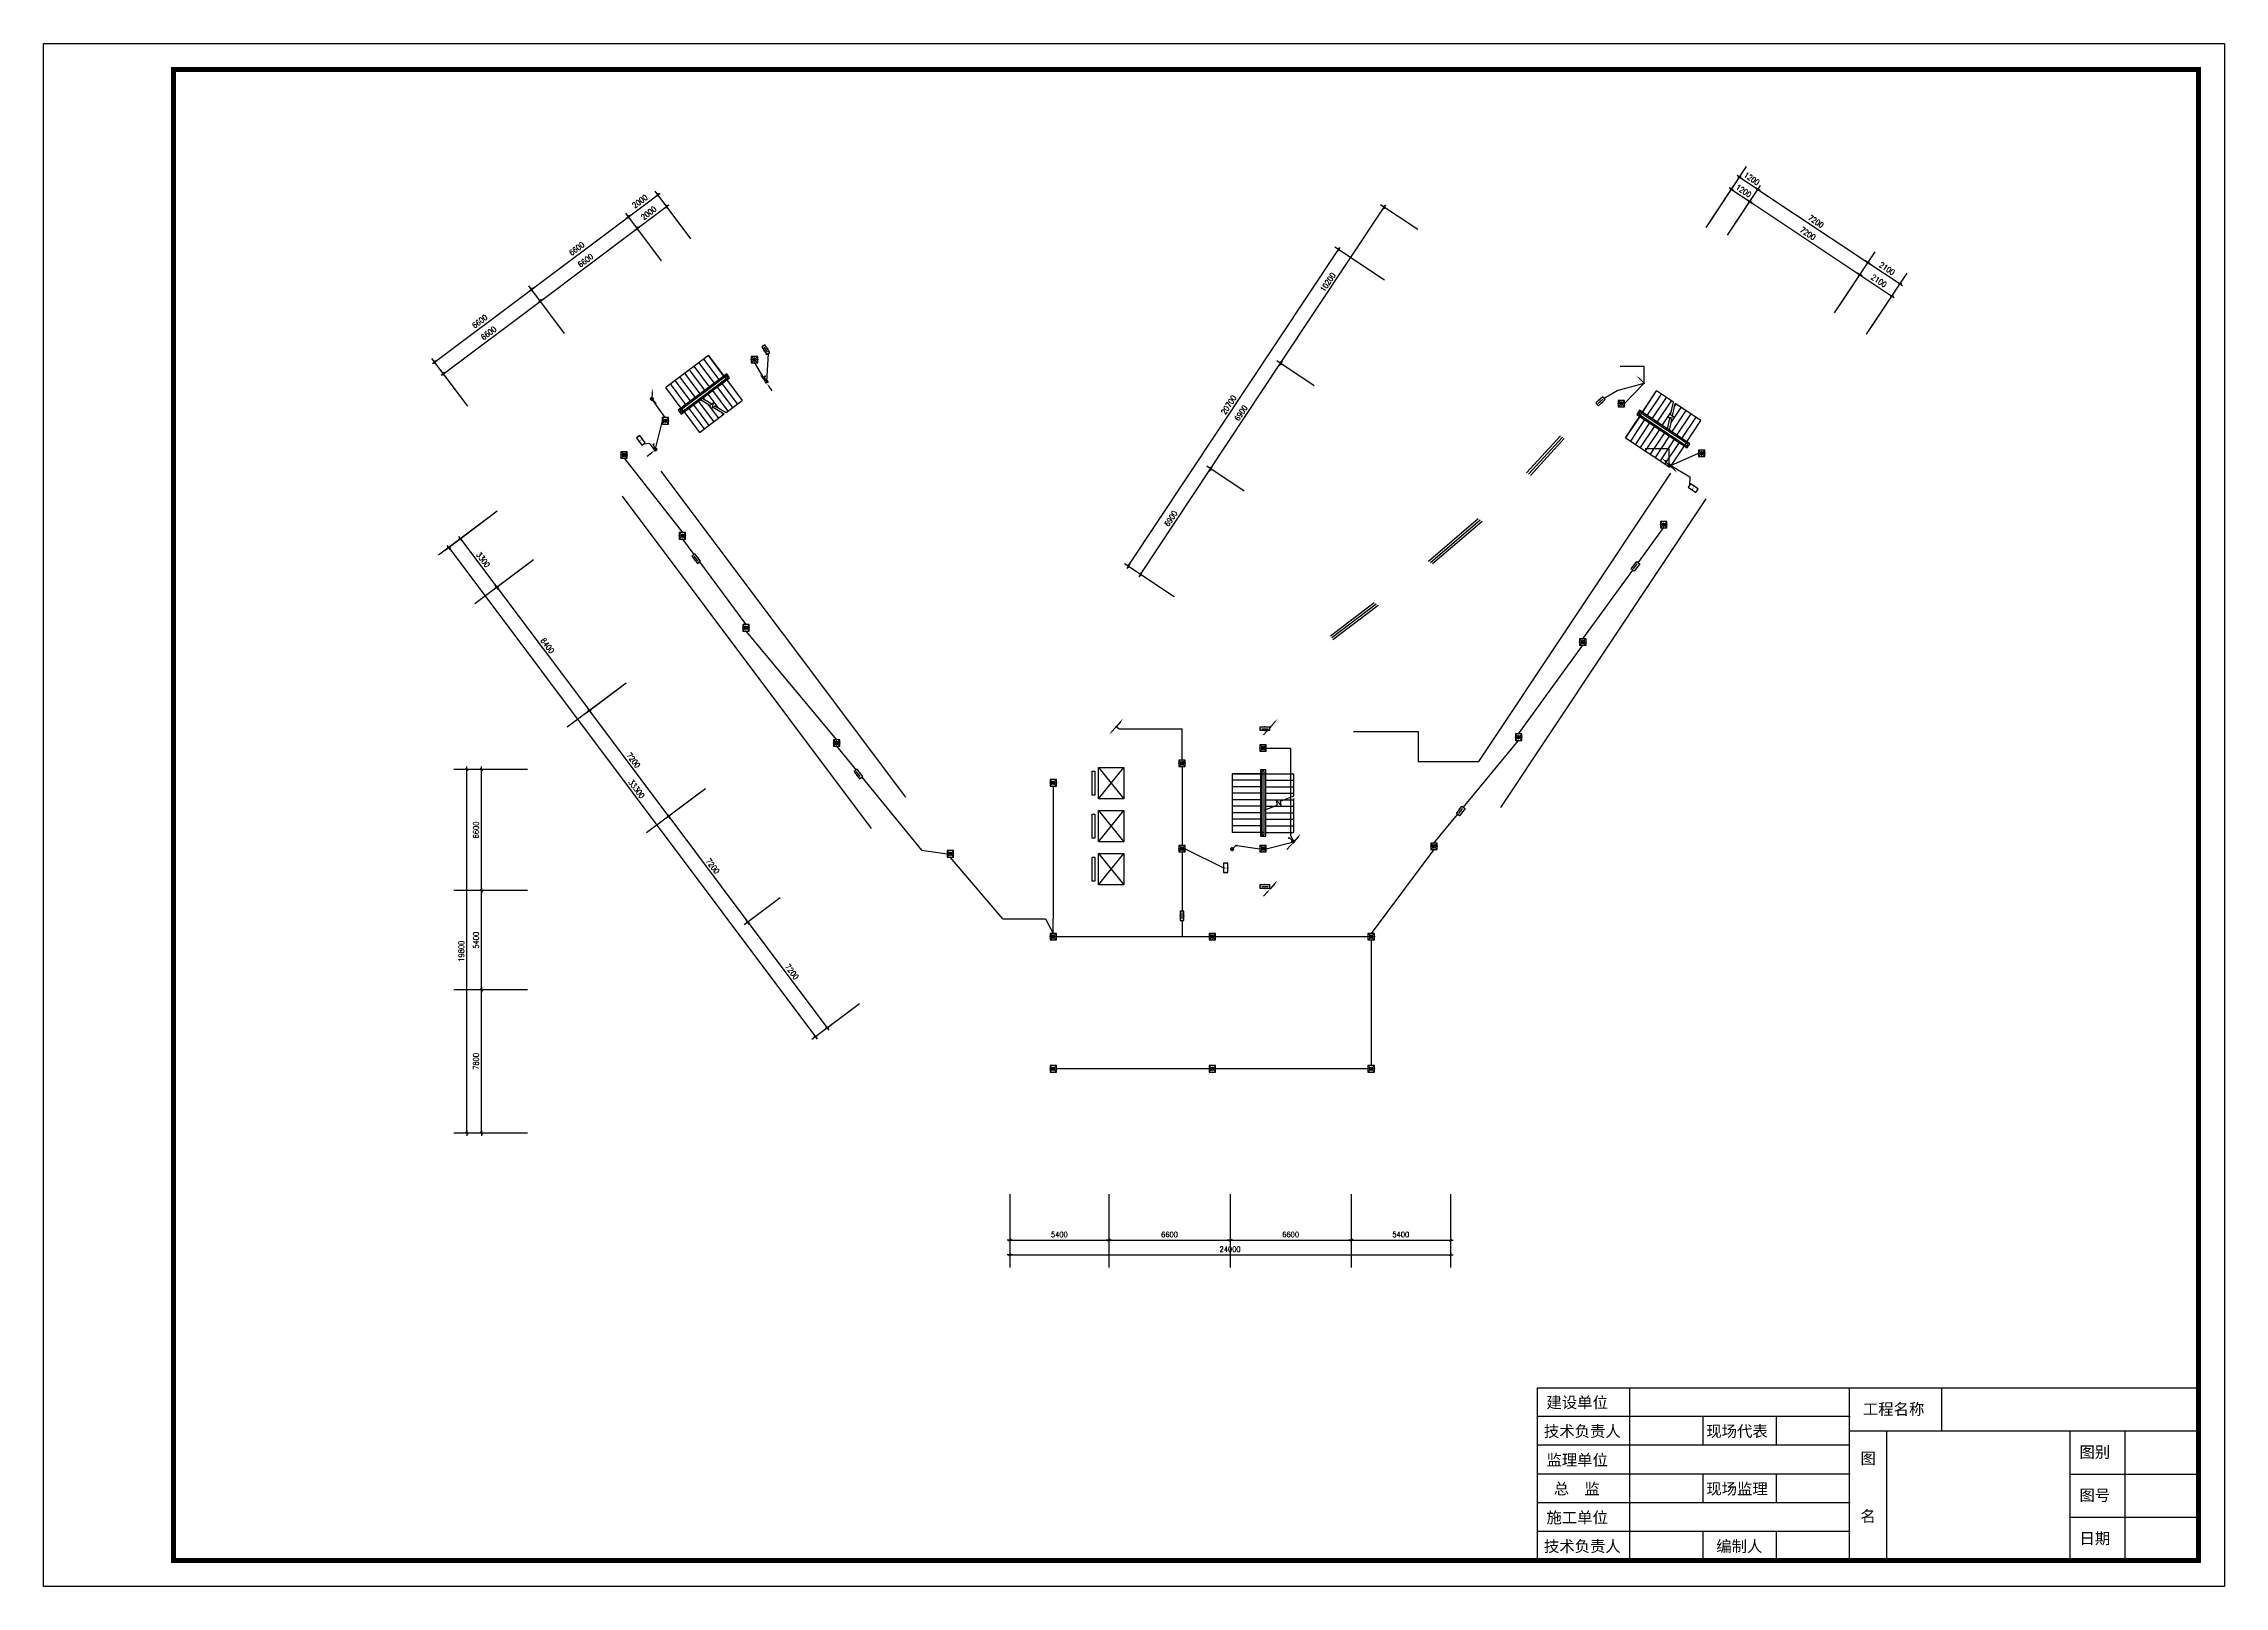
# Model space of a CAD drawing. Extents: x -149393 to 1177518, y -366685 to 296590.
# Drawn here: x 482249 to 601049, y -276685 to -192676 of the extents above; entities that cross this region are included whole.
import ezdxf
from ezdxf.enums import TextEntityAlignment as Align

# ---------------------------------------------------------------- set-up
doc = ezdxf.new("R2010")
doc.units = 0
doc.header["$LTSCALE"] = 1000
doc.header["$MEASUREMENT"] = 0
doc.linetypes.add('常规', pattern=[20, 10, 0, 10])
doc.layers.get('0').update_dxf_attribs({"linetype": 'CONTINUOUS'})
for name, color, linetype in [('AXIS', 3, 'CONTINUOUS'), ('EQUIP-消防', 3, 'CONTINUOUS'), ('LWIRE', 4, 'CONTINUOUS'), ('PUB_TITLE', 253, 'CONTINUOUS'), ('STAIR', 2, 'CONTINUOUS'), ('TEL_SYMB', 3, 'CONTINUOUS'), ('WALL', 9, 'CONTINUOUS'), ('WIRE-应急', 60, '常规')]:
    doc.layers.add(name, color=color, linetype=linetype)
doc.styles.add('_TEL_DIM', font='', dxfattribs={"width": 0.8, "height": 3.5})
doc.styles.add('DIM_FONT', font='SIMPLEX.shx', dxfattribs={"width": 0.8})
doc.styles.get("Standard").update_dxf_attribs({"font": 'gbenor.shx', "bigfont": 'gbcbig.shx'})
doc.styles.add('宋体', font='')
doc.styles.get('_TEL_DIM').set_extended_font_data('SimSun')
doc.styles.get('宋体').set_extended_font_data('SimSun')
doc.dimstyles.new('DIMN', dxfattribs={"dimtxt": 300, "dimasz": 1, "dimexe": 250, "dimexo": 300, "dimgap": 150, "dimtad": 1, "dimdec": 0, "dimdsep": 46, "dimtxsty": 'DIM_FONT', "dimblk": '_DIMX', "dimcen": 2.5, "dimclrt": 7, "dimadec": 0, "dimazin": 0, "dimtfac": 1, "dimtdec": 0, "dimtix": 1, "dimtmove": 2, "dimatfit": 3, "dimldrblk": '_DIMX', "dimfxl": 1, "dimtolj": 1, "dimarcsym": 0})

# ---------------------------------------------------------------- blocks, each defined once
blk = doc.blocks.new('_DIMX')
blk.add_line((-150, 0), (150, 0))
at = {"const_width": 50}
blk.add_lwpolyline([(-70, -70), (70, 70)], dxfattribs=at)
blk = doc.blocks.new('$TelecSys$00000078')
for p, q in [((0.1, 0.1), (0.1, 0.1)), ((1.15, 1.15), (0.55, 0.55)), ((-0.1, -0.1), (-0.1, -0.1))]:
    blk.add_line(p, q)
at = {"const_width": 0.142}
blk.add_lwpolyline([(-0.07, 0, 1), (0.07, 0, 1)], format="xyb", close=True, dxfattribs=at)
blk.add_solid([(0.62, 0.48), (0.48, 0.62), (0.1, 0.1)])
at = {"width": 0.8, "flags": 9}
blk.add_attdef('A', (0, 0), '', height=0.00002, dxfattribs=at)
blk = doc.blocks.new('$equip_U$00000427(cyc-PC)')
for p, q in [((-0.43, -0.43), (0.43, 0.43)), ((-0.43, 0.43), (0.43, -0.43))]:
    blk.add_line(p, q)
blk.add_lwpolyline([(-0.5, 0.5), (-0.5, -0.5), (0.5, -0.5), (0.5, 0.5)], close=True)
blk.add_circle((0, 0), 0.275)
for p in [(-0.5, 0), (0, 0.5), (0.5, 0), (0, -0.5)]:
    blk.add_point(p)
for points in [[(-0.24, 0.14), (0.24, 0.14), (-0.27, 0), (0.27, 0)], [(-0.24, -0.14), (0.24, -0.14), (-0.27, 0), (0.27, 0)], [(-0.14, 0.24), (0.14, 0.24), (-0.24, 0.14), (0.24, 0.14)], [(0, 0.27), (0, 0.27), (-0.14, 0.24), (0.14, 0.24)], [(-0.14, -0.24), (0.14, -0.24), (-0.24, -0.14), (0.24, -0.14)], [(0, -0.27), (0, -0.27), (-0.14, -0.24), (0.14, -0.24)]]:
    blk.add_solid(points)
at = {"color": 7, "style": '_TEL_DIM', "flags": 1}
blk.add_attdef('A', text='', height=0.00002, dxfattribs=at).set_placement((0, 0), align=Align.MIDDLE_CENTER)
blk = doc.blocks.new('$equip_U$00000446(cyc-PC)')
for p, q in [((0.72, 0.66), (-0.72, 0.66)), ((-0.72, 0.66), (-0.72, 0)), ((-0.72, 0), (0.72, 0)), ((0.72, 0), (0.72, 0.66))]:
    blk.add_line(p, q)
for p in [(-0.72, 0.33), (0, 0.66), (0, 0), (0.72, 0.33)]:
    blk.add_point(p)
at = {"width": 0.8}
blk.add_text('E', height=0.45, dxfattribs=at).set_placement((-0.08, 0.11))
at = {"color": 7, "style": '_TEL_DIM', "flags": 1}
blk.add_attdef('A', text='', height=0.00002, dxfattribs=at).set_placement((0, 0), align=Align.MIDDLE_CENTER)
blk = doc.blocks.new('$equip_U$00000423(cyc-PC)')
for p, q in [((0.15, 0.36), (0.63, 0.83)), ((0.63, 0.83), (0.77, 0.69))]:
    blk.add_line(p, q)
blk.add_circle((0, 0.21), 0.208)
for p in [(-0.21, 0.21), (-0.05, 0.4), (0, 0), (0.21, 0.21), (0.7, 0.76)]:
    blk.add_point(p)
for points in [[(-0.18, 0.31), (0.18, 0.31), (-0.21, 0.21), (0.21, 0.21)], [(-0.18, 0.1), (0.18, 0.1), (-0.21, 0.21), (0.21, 0.21)], [(-0.1, 0.39), (0.1, 0.39), (-0.18, 0.31), (0.18, 0.31)], [(-0.1, 0.03), (0.1, 0.03), (-0.18, 0.1), (0.18, 0.1)], [(0, 0.42), (0, 0.42), (-0.1, 0.39), (0.1, 0.39)], [(0, 0), (0, 0), (-0.1, 0.03), (0.1, 0.03)]]:
    blk.add_solid(points)
at = {"color": 7, "style": '_TEL_DIM', "flags": 1}
blk.add_attdef('A', text='', height=0.00002, dxfattribs=at).set_placement((0, 0), align=Align.MIDDLE_CENTER)
blk = doc.blocks.new('$TelecSys$00000079')
for p, q in [((0.7, 0.7), (0, 0)), ((0.1, 0.1), (0.1, 0.1)), ((-0.1, -0.1), (-0.1, -0.1))]:
    blk.add_line(p, q)
at = {"const_width": 0.142}
blk.add_lwpolyline([(-0.07, 0, 1), (0.07, 0, 1)], format="xyb", close=True, dxfattribs=at)
blk.add_solid([(0.63, 0.77), (0.77, 0.63), (1.15, 1.15)])
at = {"width": 0.8, "flags": 9}
blk.add_attdef('A', (0, 0), '', height=0.00002, dxfattribs=at)
blk = doc.blocks.new('$equip_U$00000108(cyc-PC)')
for p, q in [((-0.72, 0.6), (-0.72, 0)), ((0.72, 0.6), (-0.72, 0.6)), ((-0.72, 0), (0.72, 0)), ((-0.48, 0.3), (0.48, 0.3)), ((0.72, 0), (0.72, 0.6))]:
    blk.add_line(p, q)
for p in [(-0.72, 0.3), (0, 0.6), (0, 0), (0.72, 0.3)]:
    blk.add_point(p)
blk.add_solid([(0.24, 0.23), (0.53, 0.3), (0.24, 0.37)])
at = {"color": 7, "style": '_TEL_DIM', "flags": 1}
blk.add_attdef('A', text='', height=0.00002, dxfattribs=at).set_placement((0, 0), align=Align.MIDDLE_CENTER)
blk = doc.blocks.new('会签栏')
at = {"layer": 'PUB_TITLE', "color": 4, "lineweight": 30}
blk.add_lwpolyline([(-18000, 0), (-18000, 4700), (0, 4700)], dxfattribs=at)
at = {"layer": 'PUB_TITLE', "color": 4}
for points in [[(-15500, 4700), (-15500, 0)], [(-9500, 0), (-9500, 4700)], [(-7000, 4700), (-7000, 3525)], [(-9500, 3917), (-18000, 3917)], [(-13500, 3917), (-13500, 3133)], [(-11500, 3917), (-11500, 3133)], [(-9500, 3133), (-18000, 3133)], [(-9500, 3525), (0, 3525)], [(-8500, 3525), (-8500, 0)], [(-3500, 3525), (-3500, 0)], [(-2000, 3525), (-2000, 0)], [(-9500, 2350), (-18000, 2350)], [(-13500, 2350), (-13500, 1567)], [(-11500, 2350), (-11500, 1567)], [(-3500, 2350), (0, 2350)], [(-9500, 1567), (-18000, 1567)], [(-9500, 783), (-18000, 783)], [(-13500, 783), (-13500, 0)], [(-11500, 783), (-11500, 0)], [(-3500, 1175), (0, 1175)]]:
    blk.add_lwpolyline(points, dxfattribs=at)
at = {"layer": 'PUB_TITLE'}
for p in [(-9500, 3917), (-9500, 3133), (-9500, 2350), (-9500, 1567), (-9500, 783), (-3500, 1175)]:
    blk.add_point(p, dxfattribs=at)
at = {"layer": 'PUB_TITLE', "color": 4}
blk.add_point((-3500, 2350), dxfattribs=at)
at = {"lineweight": -3, "style": '宋体'}
for s, p in [('建设单位', (-17758, 4147)), ('工程名称', (-9140, 3965)), ('技术负责人', (-17828, 3363)), ('现场代表', (-13405, 3363)), ('图别', (-3241, 2796)), ('监理单位', (-17758, 2580)), ('图', (-9206, 2624)), ('总  监', (-17560, 1797)), ('现场监理', (-13405, 1797)), ('图号', (-3241, 1621)), ('施工单位', (-17758, 1013)), ('名', (-9206, 1049)), ('日期', (-3241, 446)), ('技术负责人', (-17828, 230)), ('编制人', (-13134, 230))]:
    blk.add_text(s, height=307, dxfattribs=at).set_placement(p)
blk = doc.blocks.new('gdfhgfhfgh')
at = {"color": 59}
for p, q in [((589535.2, -62805.7), (591388.2, -60777.5)), ((589639.6, -62873.9), (591490.5, -60851.5)), ((589744.1, -62942.2), (591592.8, -60925.5)), ((542375.6, -62703.8), (555695.6, -80463.8)), ((586943.6, -78521.7), (597389.7, -62813.4)), ((540260.4, -64065.2), (553832.5, -82161.1)), ((584197.5, -67608.9), (586908.2, -65284.7)), ((588140.7, -81016.4), (599312.4, -64216.9)), ((584302.9, -67675.9), (587014, -65354.9)), ((584408.5, -67743), (587119.7, -65425.2)), ((578853, -71674), (581234.3, -69855.3)), ((578921.8, -71772.4), (581340.1, -69925.5)), ((578990.6, -71870.9), (581445.8, -69995.8)), ((580104.3, -76892.6), (583631.2, -76892.6)), ((583631.2, -76892.6), (583631.2, -78521.7)), ((566210.6, -78848.7), (567600.8, -80548.7)), ((566210.6, -80548.7), (567600.8, -78848.7)), ((583631.2, -78521.7), (586943.6, -78521.7)), ((566210.6, -81188.7), (567600.8, -82888.7)), ((566210.6, -82888.7), (567600.8, -81188.7)), ((566210.6, -83528.7), (567600.8, -85228.7)), ((566210.6, -85228.7), (567600.8, -83528.7))]:
    blk.add_line(p, q, dxfattribs=at)
for points in [[(565880.7, -79048.7), (566009.2, -79048.7), (566009.2, -80348.7), (565880.7, -80348.7)], [(566210.6, -78848.7), (567600.8, -78848.7), (567600.8, -80548.7), (566210.6, -80548.7)], [(565880.7, -81388.7), (566009.2, -81388.7), (566009.2, -82688.7), (565880.7, -82688.7)], [(566210.6, -81188.7), (567600.8, -81188.7), (567600.8, -82888.7), (566210.6, -82888.7)], [(565880.7, -83728.7), (566009.2, -83728.7), (566009.2, -85028.7), (565880.7, -85028.7)], [(566210.6, -83528.7), (567600.8, -83528.7), (567600.8, -85228.7), (566210.6, -85228.7)]]:
    blk.add_lwpolyline(points, close=True, dxfattribs=at)
at = {"layer": 'AXIS'}
for p, q in [((599311.6, -49445.7), (601525.1, -46114)), ((606308.1, -54094.2), (608521.7, -50762.5)), ((608057.3, -55256.3), (610270.8, -51924.6)), ((533461.1, -64889.7), (530261.1, -67289.7)), ((535441.1, -67529.7), (532241.1, -69929.7)), ((535441.1, -67529.7), (532241.1, -69929.7)), ((540481.1, -74249.7), (537281.1, -76649.7)), ((535106.2, -78948.7), (531106.2, -78948.7)), ((544801.1, -80009.7), (541601.1, -82409.7)), ((535106.2, -85548.7), (531106.2, -85548.7)), ((535106.2, -85548.7), (531106.2, -85548.7)), ((535106.2, -90948.7), (531106.2, -90948.7)), ((535106.2, -90948.7), (531106.2, -90948.7)), ((535106.2, -98748.7), (531106.2, -98748.7)), ((561384.3, -102074.4), (561384.3, -106074.4)), ((566784.3, -102074.4), (566784.3, -106074.4)), ((573384.3, -102074.4), (573384.3, -106074.4)), ((579984.3, -102074.4), (579984.3, -106074.4)), ((585384.3, -102074.4), (585384.3, -106074.4))]:
    blk.add_line(p, q, dxfattribs=at)
at = {"layer": 'STAIR', "color": 59}
for p, q in [((544967.1, -56410.1), (542643.4, -58152.9)), ((545031.6, -58109.9), (544192.5, -56991.1)), ((545289.8, -57916.2), (544450.7, -56797.4)), ((545548, -57722.6), (544708.9, -56603.8)), ((545806.2, -57529), (544967.1, -56410.1)), ((544967.1, -56410.1), (546803.1, -58858.1)), ((543482.5, -59271.7), (542643.4, -58152.9)), ((543740.7, -59078.1), (542901.6, -57959.3)), ((543998.9, -58884.4), (543159.8, -57765.6)), ((545964, -57410.6), (543324.7, -59390.1)), ((544257.1, -58690.8), (543418, -57572)), ((545949.6, -57511), (543425.1, -59404.4)), ((543482.5, -59600.4), (546121.8, -57621)), ((543496.9, -59500), (546021.4, -57606.7)), ((545849.2, -57586.3), (543525.6, -59329.1)), ((544515.3, -58497.2), (543676.2, -57378.3)), ((544773.5, -58303.5), (543934.3, -57184.7)), ((544578.2, -58689.1), (545921, -57682)), ((545447.6, -58126.6), (546286.7, -59245.4)), ((545705.8, -57933), (546544.9, -59051.8)), ((546021.4, -57606.7), (545949.6, -57511)), ((546121.8, -57621), (545964, -57410.6)), ((545964, -57739.3), (546803.1, -58858.1)), ((543324.7, -59390.1), (543482.5, -59600.4)), ((543597.3, -59424.7), (543525.6, -59329.1)), ((543597.3, -59424.7), (544475.3, -58766.2)), ((543898.5, -59288.5), (544737.6, -60407.3)), ((544156.7, -59094.8), (544995.8, -60213.6)), ((544414.9, -58901.2), (545254, -60020)), ((544475.3, -58766.2), (545063.8, -59127.7)), ((544578.2, -58689.1), (545153.6, -59042.7)), ((544673.1, -58707.5), (544728.5, -58781.4)), ((544923.6, -59041.6), (545512.2, -59826.3)), ((544931.2, -58513.9), (545476.7, -59241.2)), ((545063.8, -59127.7), (545218.6, -58981.1)), ((545218.6, -58981.1), (545154.2, -59296.1)), ((545154.2, -59296.1), (545316.3, -59142.6)), ((545189.4, -58320.3), (546028.5, -59439.1)), ((545226.4, -59227.7), (545822.2, -59593.8)), ((545316.3, -59142.6), (545925, -59516.7)), ((545925, -59516.7), (546803.1, -58858.1)), ((594925.2, -60887.9), (596618.6, -58339.1)), ((595680.4, -59394.8), (595534.9, -59613.9)), ((598428.3, -61220.5), (595680.4, -59394.8)), ((595844.7, -59504), (596618.6, -58339.1)), ((596113.5, -59682.6), (596887.4, -58517.7)), ((596382.3, -59861.2), (597156.2, -58696.3)), ((597532.8, -58946.5), (596618.6, -58339.1)), ((596651.1, -60039.8), (597425, -58874.9)), ((597383.8, -59645.3), (597532.8, -58946.5)), ((597419.9, -60049.1), (597962.7, -59232.1)), ((597494, -59701.6), (597639.9, -59017.7)), ((597603.1, -59190.2), (597693.9, -59053.5)), ((599037.9, -59946.5), (597639.9, -59017.7)), ((543425.1, -59404.4), (543496.9, -59500)), ((543640.3, -59482.1), (544479.4, -60600.9)), ((544479.4, -60600.9), (545822.2, -59593.8)), ((545671.9, -59501.4), (545770.4, -59632.7)), ((595699.2, -59723), (594925.2, -60887.9)), ((595968, -59901.6), (595194, -61066.5)), ((596236.8, -60080.2), (595462.9, -61245.1)), ((595534.9, -59613.9), (598282.7, -61439.6)), ((595700.5, -59494.3), (595634.3, -59593.8)), ((595634.3, -59593.8), (598262.7, -61340.1)), ((598328.8, -61240.6), (595700.5, -59494.3)), ((596505.6, -60258.8), (595731.7, -61423.7)), ((595738.8, -59663.3), (598158.2, -61270.7)), ((597203.1, -60492.6), (595805, -59563.7)), ((596774.4, -60437.4), (596000.5, -61602.3)), ((596919.9, -60218.4), (597423.1, -59461.1)), ((597188.7, -60397), (597239.9, -60320.1)), ((597203.1, -60492.6), (597343.9, -59832)), ((597264.2, -59791.3), (597582.6, -59746.8)), ((597454.2, -59888.3), (597264.2, -59791.3)), ((597310.1, -60563.7), (597454.2, -59888.3)), ((598224.3, -61171.1), (597310.1, -60563.7)), ((597582.6, -59746.8), (597383.8, -59645.3)), ((597457.6, -60575.6), (598231.5, -59410.7)), ((597726.4, -60754.2), (598500.3, -59589.3)), ((597995.2, -60932.8), (598769.1, -59767.9)), ((598264, -61111.4), (599037.9, -59946.5)), ((594925.2, -60887.9), (597344.5, -62495.3)), ((597043.2, -60616), (596269.3, -61780.9)), ((597312, -60794.6), (596538.1, -61959.5)), ((597580.8, -60973.2), (596806.9, -62138.1)), ((597849.7, -61151.8), (597075.7, -62316.7)), ((598118.5, -61330.4), (597344.5, -62495.3)), ((598224.3, -61171.1), (598158.2, -61270.7)), ((598262.7, -61340.1), (598328.8, -61240.6)), ((598282.7, -61439.6), (598428.3, -61220.5)), ((573504.3, -79185.4), (573504.3, -82374.8)), ((575039.9, -79185.4), (573504.3, -79185.4)), ((573504.3, -79185.4), (576864.3, -79185.4)), ((575039.9, -79539.8), (573504.3, -79539.8)), ((575328.7, -78968.9), (575039.9, -78968.9)), ((575039.9, -78968.9), (575039.9, -82591.4)), ((575249.9, -79047.6), (575118.7, -79047.6)), ((575118.7, -79047.6), (575118.7, -82512.6)), ((575118.7, -79185.4), (575118.7, -82374.8)), ((575249.9, -82512.6), (575249.9, -79047.6)), ((575249.9, -81028.5), (575249.9, -79185.4)), ((575328.7, -82591.4), (575328.7, -78968.9)), ((575328.7, -79185.4), (576864.3, -79185.4)), ((575328.7, -79539.8), (576864.3, -79539.8)), ((576864.3, -80390.6), (576864.3, -79185.4)), ((575039.9, -79894.2), (573504.3, -79894.2)), ((575039.9, -80248.6), (573504.3, -80248.6)), ((575039.9, -80602.9), (573504.3, -80602.9)), ((575328.7, -79894.2), (576864.3, -79894.2)), ((575328.7, -80248.6), (576864.3, -80248.6)), ((575328.7, -80602.9), (576327, -80602.9)), ((575955.2, -80890.9), (575928.5, -80658.3)), ((575928.5, -80658.3), (576162.7, -80922.4)), ((576134.7, -80678.9), (576864.3, -80390.6)), ((576162.7, -80922.4), (576134.7, -80678.9)), ((576327, -80602.9), (576864.3, -80602.9)), ((576864.3, -82374.8), (576864.3, -80531.7)), ((575039.9, -80957.3), (573504.3, -80957.3)), ((575039.9, -81311.7), (573504.3, -81311.7)), ((575039.9, -81666.1), (573504.3, -81666.1)), ((575249.9, -81169.6), (575955.2, -80890.9)), ((575249.9, -82374.8), (575249.9, -81169.6)), ((575328.7, -80957.3), (575787.3, -80957.3)), ((575328.7, -81311.7), (576864.3, -81311.7)), ((575328.7, -81666.1), (576864.3, -81666.1)), ((575787.3, -80957.3), (576864.3, -80957.3)), ((575039.9, -82020.4), (573504.3, -82020.4)), ((575039.9, -82374.8), (573504.3, -82374.8)), ((575039.9, -82591.4), (575328.7, -82591.4)), ((575249.9, -82374.8), (575118.7, -82374.8)), ((575118.7, -82512.6), (575249.9, -82512.6)), ((575328.7, -82020.4), (576864.3, -82020.4)), ((575328.7, -82374.8), (576864.3, -82374.8))]:
    blk.add_line(p, q, dxfattribs=at)
at = {"layer": 'TEL_SYMB', "color": 59, "elevation": 1793}
for points in [[(542955.4, -58837.8, 0, 0, 0), (545981.9, -56567.9, 0, 0, 0), (546935.8, -57839.7, 0, 0, 0), (545616.2, -58829.5, 95.6, 0, 0), (545329.3, -59044.6, 0, 0, 0)], [(597885.8, -61972.3, 0, 0, 0), (594734.7, -59878.7, 0, 0, 0), (595614.4, -58554.5, 0, 0, 0), (596988.4, -59467.4, 95.6, 0, 0), (597287.1, -59665.8, 0, 0, 0)]]:
    blk.add_lwpolyline(points, format="xyseb", dxfattribs=at)
at = {"layer": 'TEL_SYMB', "color": 59}
for points in [[(543909.2, -60109.6, 0, 0, 0), (544784.2, -59453.4, 95.6, 0, 0), (545071.1, -59238.3, 0, 0, 0)], [(598765.5, -60648.1, 0, 0, 0), (597854.5, -60042.9, 95.6, 0, 0), (597555.9, -59844.4, 0, 0, 0)], [(576057.1, -82552, 0, 0, 0), (576057.1, -81351.1, 105, 0, 0), (576057.1, -80957.3, 0, 0, 0)]]:
    blk.add_lwpolyline(points, format="xyseb", dxfattribs=at)
at = {"layer": 'AXIS'}
for p1, p2, distance in [((542592.2, -51492.6), (544192.2, -50292.6), 3300), ((599311.6, -49445.7), (600311.1, -50109.7), 3300), ((599311.6, -49445.7), (600311.1, -50109.7), 2500), ((600311.1, -50109.7), (606308.1, -54094.2), 3300), ((537312.2, -55452.6), (542592.2, -51492.6), 3300), ((542592.2, -51492.6), (544192.2, -50292.6), 2500), ((578221.1, -58217.8), (583865.7, -49722), 2500), ((600311.1, -50109.7), (606308.1, -54094.2), 2500), ((537312.2, -55452.6), (542592.2, -51492.6), 2500), ((570584.3, -69712.2), (582039.5, -52470.7), 3300), ((606308.1, -54094.2), (608057.3, -55256.3), 3300), ((606308.1, -54094.2), (608057.3, -55256.3), 2500), ((532032.2, -59412.6), (537312.2, -55452.6), 3300), ((532032.2, -59412.6), (537312.2, -55452.6), 2500), ((574402.7, -63965), (578221.1, -58217.8), 2500), ((570584.3, -69712.2), (574402.7, -63965), 2500), ((533461.1, -64889.7), (553441.1, -91529.7), -3300), ((533461.1, -64889.7), (535441.1, -67529.7), -2500), ((535441.1, -67529.7), (540481.1, -74249.7), -2500), ((540481.1, -74249.7), (544801.1, -80009.7), -2500), ((534806.2, -98748.7), (534806.2, -78948.7), 3000), ((535106.2, -85548.7), (535106.2, -78948.7), 2500), ((544801.1, -80009.7), (549121.1, -85769.7), -2500), ((535106.2, -90948.7), (535106.2, -85548.7), 2500), ((549121.1, -85769.7), (553441.1, -91529.7), -2500), ((535106.2, -98748.7), (535106.2, -90948.7), 2500), ((561384.3, -102074.4), (566784.3, -102074.4), -2500), ((561384.3, -102074.4), (585384.3, -102074.4), -3300), ((566784.3, -102074.4), (573384.3, -102074.4), -2500), ((573384.3, -102074.4), (579984.3, -102074.4), -2500), ((579984.3, -102074.4), (585384.3, -102074.4), -2500)]:
    blk.add_aligned_dim(p1=p1, p2=p2, distance=distance, dimstyle='DIMN', dxfattribs=at).render()

msp = doc.modelspace()

# ---------------------------------------------------------------- linework, layer by layer
for points in [[(569437.9, -211162.7), (569437.9, -210263.2), (568127.2, -210263.2)], [(570811.6, -215641.2), (570811.6, -214741.7), (569500.8, -214741.7)]]:
    msp.add_lwpolyline(points)
at = {"layer": 'PUB_TITLE'}
msp.add_lwpolyline([(482249.1, -192676.1), (601049.1, -192676.1), (601049.1, -276684.6), (482249.1, -276684.6)], close=True, dxfattribs=at)
at = {"layer": 'PUB_TITLE', "const_width": 270.7}
msp.add_lwpolyline([(489320.5, -194090.4), (599634.8, -194090.4), (599634.8, -275270.4), (489320.5, -275270.4), (489320.5, -194090.4)], close=True, dxfattribs=at)
at = {"layer": 'WIRE-应急', "linetype": '常规'}
for p, q in [((520975.3, -210060.4), (521614.2, -211123)), ((521725.1, -209553.4), (521628.8, -211083.2)), ((567962.9, -211562.6), (569437.9, -211162.7)), ((568371, -212281.4), (569437.9, -211162.7)), ((516113.1, -213043), (515387.6, -212022.6)), ((567255.9, -211982.3), (567962.9, -211562.6)), ((515938.1, -213218), (515547.1, -214817.9)), ((515282.3, -214457.3), (514933.6, -214478.9)), ((515547.1, -214817.9), (515282.3, -214457.3)), ((570900.9, -215642.4), (572398, -214981.3)), ((513872.8, -215247.8), (517050.4, -219304.8)), ((570900.9, -215642.4), (571937.3, -216257.2)), ((571937.3, -216257.2), (571907.8, -216735.3)), ((517050.4, -219654.8), (517673.9, -220494.6)), ((569120.9, -220943.7), (570500.6, -219051.3)), ((517974.3, -220899.2), (520509.7, -224314.1)), ((566098.8, -225088.7), (568823.9, -221351)), ((520509.7, -224664.1), (525448, -230584.6)), ((562603.1, -230269), (566098.8, -225438.7)), ((540681.6, -229873.3), (540860.8, -229979.5)), ((540860.8, -229979.5), (544265, -229979.5)), ((544265, -231687.2), (544265, -229979.5)), ((525448, -230934.6), (526508.9, -232233.2)), ((548857.4, -231037.2), (550172.3, -231037.2)), ((550172.3, -231037.2), (550172.3, -235777)), ((559598.7, -234261.4), (562603.1, -230619)), ((526828.1, -232623.8), (530067.3, -236588.6)), ((544265, -232037.2), (544265, -236343.7)), ((537248.9, -233102.4), (537248.9, -240328.1)), ((557991.8, -236209.6), (559277.7, -234650.7)), ((547245.9, -236342.8), (548507.4, -236514.3)), ((548857.4, -236514.3), (550362.4, -236138.5)), ((550172.3, -235777), (550337.5, -236139.8)), ((530067.3, -236588.6), (531464.7, -236792.7)), ((534507.8, -240328.1), (531639.7, -236967.7)), ((544265, -236693.7), (544265, -239913.2)), ((544440, -236518.7), (546531.4, -237562.9)), ((557991.8, -236559.6), (554571.4, -241129.8)), ((534507.8, -240328.1), (536826.8, -240328.1)), ((536826.8, -240328.1), (537248.9, -241129.8)), ((537248.9, -241129.8), (537248.9, -240328.1)), ((544265, -240417.2), (544265, -241304.8)), ((537423.9, -241304.8), (545737.8, -241304.8)), ((546087.8, -241304.8), (554396.4, -241304.8)), ((554571.4, -241479.8), (554571.4, -248329.6)), ((545737.8, -248504.6), (537423.9, -248504.6)), ((554396.4, -248504.6), (546087.8, -248504.6))]:
    msp.add_line(p, q, dxfattribs=at)

# ---------------------------------------------------------------- block references
msp.add_blockref('gdfhgfhfgh', (-26501.9, -153249.6))
at = {"layer": 'EQUIP-消防'}
for name, p, xscale, yscale, zscale, rotation in [('$equip_U$00000108(cyc-PC)', (521678.4, -209284.5), 350.0000000000013, 350.0000000000013, 350.0000000000013, 122.468556140011), ('$equip_U$00000423(cyc-PC)', (521695.8, -211112.2), 350.0000000000078, 350.0000000000078, 350.0000000000078, 66.59237129633011), ('$equip_U$00000423(cyc-PC)', (515314.7, -212022.6), 350, 350, 350, 270), ('$equip_U$00000108(cyc-PC)', (567136.1, -212227.6), 349.9999999999942, 349.9999999999942, 349.9999999999942, 41.36032636640098), ('$equip_U$00000446(cyc-PC)', (514874.8, -214208), 349.9999999999938, 349.9999999999938, 349.9999999999938, 126.869999999944), ('$equip_U$00000423(cyc-PC)', (515642.3, -214811.3), 350.0000000000078, 350.0000000000078, 350.0000000000078, 66.59237129633011), ('$equip_U$00000423(cyc-PC)', (570900.9, -215642.4), 350, 350, 350, 90), ('$equip_U$00000446(cyc-PC)', (572181.6, -216778.5), 349.9999999999931, 349.9999999999931, 349.9999999999931, 146.4000000000005), ('$equip_U$00000108(cyc-PC)', (517881.2, -220654.1), 350.0000000000462, 350.0000000000462, 350.0000000000462, 126.8699999999792), ('$equip_U$00000108(cyc-PC)', (568883.3, -221080.5), -350.0000000000462, 350.0000000000582, 350, 233.1300000000208), ('$equip_U$00000108(cyc-PC)', (548777.9, -229877.8), -350, 350.0000000000146, 350, 180), ('$equip_U$00000108(cyc-PC)', (526720.1, -232389.8), 350.0000000000462, 350.0000000000462, 350.0000000000462, 126.8699999999792), ('$equip_U$00000108(cyc-PC)', (559363.5, -234400), -350.0000000000462, 350.0000000000582, 350, 233.1300000000208), ('$equip_U$00000446(cyc-PC)', (546762.4, -237562.9), 350, 350, 350, 90), ('$equip_U$00000108(cyc-PC)', (548777.9, -238468.2), -350, 350.0000000000146, 350, 180), ('$equip_U$00000108(cyc-PC)', (544370, -240165.2), 350, 350, 350, 90)]:
    msp.add_blockref(name, p, dxfattribs=dict(at, xscale=xscale, yscale=yscale, zscale=zscale, rotation=rotation))
at = {"layer": 'EQUIP-消防', "yscale": 350, "zscale": 350}
for name, p, xscale in [('$equip_U$00000427(cyc-PC)', (520975.3, -209885.4), 350), ('$equip_U$00000427(cyc-PC)', (568196, -212281.4), 350), ('$equip_U$00000427(cyc-PC)', (516113.1, -213218), 350), ('$equip_U$00000427(cyc-PC)', (513872.8, -215072.8), 350), ('$equip_U$00000427(cyc-PC)', (572573, -214981.3), 350), ('$equip_U$00000427(cyc-PC)', (517050.4, -219479.8), 350), ('$equip_U$00000427(cyc-PC)', (570500.6, -218876.3), 350), ('$equip_U$00000427(cyc-PC)', (520509.7, -224489.1), 350), ('$equip_U$00000427(cyc-PC)', (566098.8, -225263.7), 350), ('$equip_U$00000427(cyc-PC)', (562603.1, -230444), 350), ('$equip_U$00000427(cyc-PC)', (525448, -230759.6), 350), ('$equip_U$00000427(cyc-PC)', (548682.4, -231037.2), 350), ('$equip_U$00000427(cyc-PC)', (537248.9, -232927.4), 350), ('$equip_U$00000427(cyc-PC)', (544265, -231862.2), 350), ('$equip_U$00000427(cyc-PC)', (544265, -236518.7), 350), ('$equip_U$00000423(cyc-PC)', (547002.4, -236609.7), 350), ('$equip_U$00000427(cyc-PC)', (548682.4, -236514.3), 350), ('$equip_U$00000423(cyc-PC)', (550325.1, -236200.2), -350), ('$equip_U$00000427(cyc-PC)', (557991.8, -236384.6), 350), ('$equip_U$00000427(cyc-PC)', (531639.7, -236792.7), 350), ('$equip_U$00000427(cyc-PC)', (537248.9, -241304.8), 350), ('$equip_U$00000427(cyc-PC)', (545912.8, -241304.8), 350), ('$equip_U$00000427(cyc-PC)', (554571.4, -241304.8), 350), ('$equip_U$00000427(cyc-PC)', (537248.9, -248504.6), 350), ('$equip_U$00000427(cyc-PC)', (545912.8, -248504.6), 350), ('$equip_U$00000427(cyc-PC)', (554571.4, -248504.6), 350)]:
    msp.add_blockref(name, p, dxfattribs=dict(at, xscale=xscale))
at = {"layer": 'LWIRE'}
for name, p, xscale, yscale, zscale, rotation in [('$TelecSys$00000079', (515387.3, -212020.6), -350.0000000000971, 350.0000000000655, 350, 312.1665655936553), ('$TelecSys$00000079', (521614.2, -211123), -349.9999999999711, 349.9999999999927, 350, 353.5157285627236), ('$TelecSys$00000078', (521612.5, -211120.9), 349.9999999999221, 349.9999999999221, 349.9999999999221, 260.2242714372854), ('$TelecSys$00000078', (515575.4, -214782.3), 350.0000000001063, 350.0000000001063, 350.0000000001063, 174.4359216471762), ('$TelecSys$00000079', (570844.3, -215643.6), -350, 350, 350, 180), ('$TelecSys$00000079', (540681.6, -229873.3), 349.9999999999936, 349.9999999999936, 349.9999999999936, 182.9144370877245), ('$TelecSys$00000079', (540681.6, -229873.3), -349.9999999999782, 350, 350, 274.8404736666559), ('$TelecSys$00000078', (549089.5, -229886.6), 349.9999999999936, 349.9999999999936, 349.9999999999936, 182.9144370877245), ('$TelecSys$00000079', (549089.5, -229886.6), -349.9999999999782, 350, 350, 274.8404736666559), ('$TelecSys$00000078', (550362.4, -236138.5), 349.9999999999936, 349.9999999999936, 349.9999999999936, 182.9144370877245), ('$TelecSys$00000079', (550362.4, -236138.5), -349.9999999999782, 350, 350, 274.8404736666559), ('$TelecSys$00000078', (549089.5, -238678.2), 349.9999999999936, 349.9999999999936, 349.9999999999936, 182.9144370877245), ('$TelecSys$00000079', (549089.5, -238678.2), -349.9999999999782, 350, 350, 274.8404736666559)]:
    msp.add_blockref(name, p, dxfattribs=dict(at, xscale=xscale, yscale=yscale, zscale=zscale, rotation=rotation))
at = {"layer": 'LWIRE', "xscale": -350, "yscale": 350, "zscale": 350}
for p in [(569437.9, -211162.7), (570811.6, -215641.2)]:
    msp.add_blockref('$TelecSys$00000079', p, dxfattribs=at)
at = {"layer": 'WALL', "xscale": 2, "yscale": 2, "zscale": 2}
msp.add_blockref('会签栏', (599634.8, -275270.4), dxfattribs=at)

doc.saveas('drawing.dxf')
